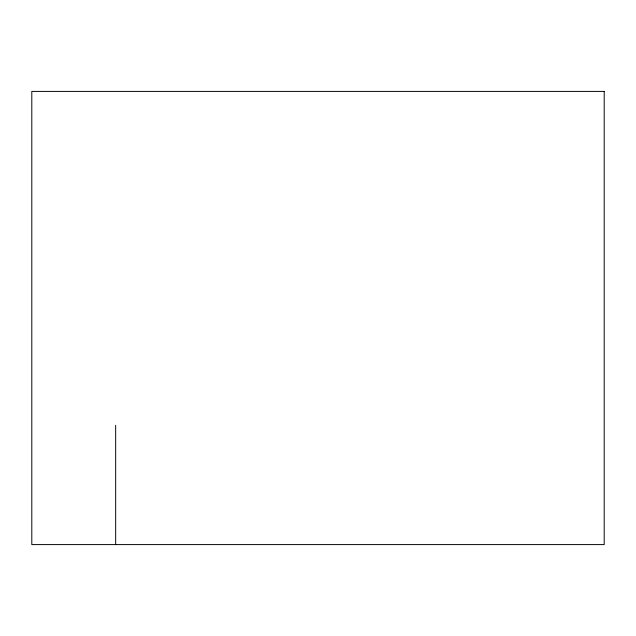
<?xml version="1.0" encoding="UTF-8"?>
<svg xmlns="http://www.w3.org/2000/svg" width="636" height="636" viewBox="0 0 636 636"><rect width="100%" height="100%" fill="white"/><g stroke="black" fill="none" stroke-linecap="round" stroke-linejoin="round"><path stroke-width="0.95" d="M115.665 425.333L115.665 544.591M604.2 91.409L31.8 91.409L31.8 544.591L604.2 544.591L604.2 91.409"/></g></svg>
